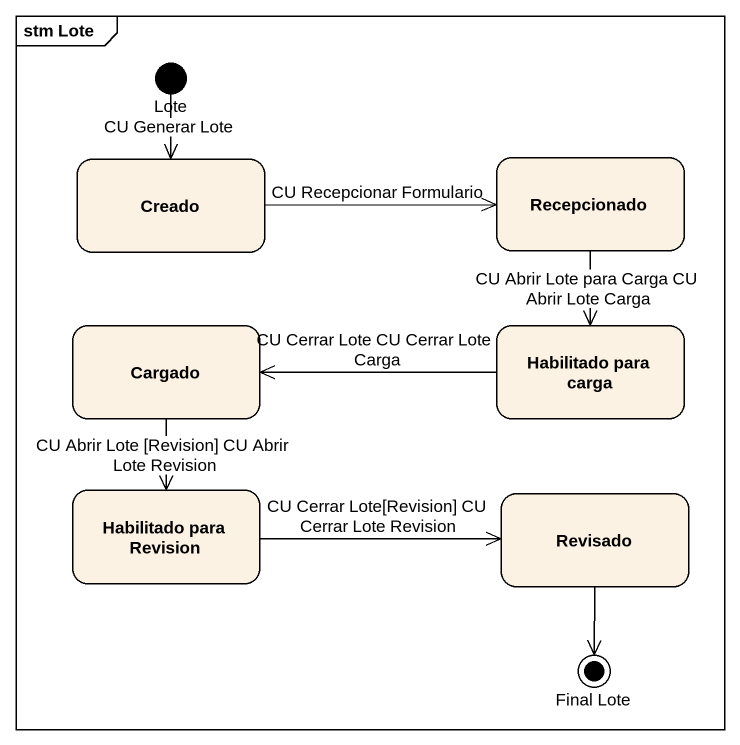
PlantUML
@startuml
mainframe stm Lote
hide empty description
state Lote <<start>>
state Creado
state Recepcionado
state Cargado
state "Habilitado para carga" as Habilitado_para_carga
state "Habilitado para Revision" as Habilitado_para_Revision
state Revisado
state "Final Lote" as Final_Lote <<end>>
Lote --> Creado : CU Generar Lote
Creado -right-> Recepcionado : CU Recepcionar Formulario
Recepcionado --> Habilitado_para_carga : CU Abrir Lote para Carga CU Abrir Lote Carga
Cargado --> Habilitado_para_Revision : CU Abrir Lote [Revision] CU Abrir Lote Revision
Habilitado_para_carga -left-> Cargado : CU Cerrar Lote CU Cerrar Lote Carga
Habilitado_para_Revision -right-> Revisado : CU Cerrar Lote[Revision] CU Cerrar Lote Revision
Revisado --> Final_Lote
@enduml
